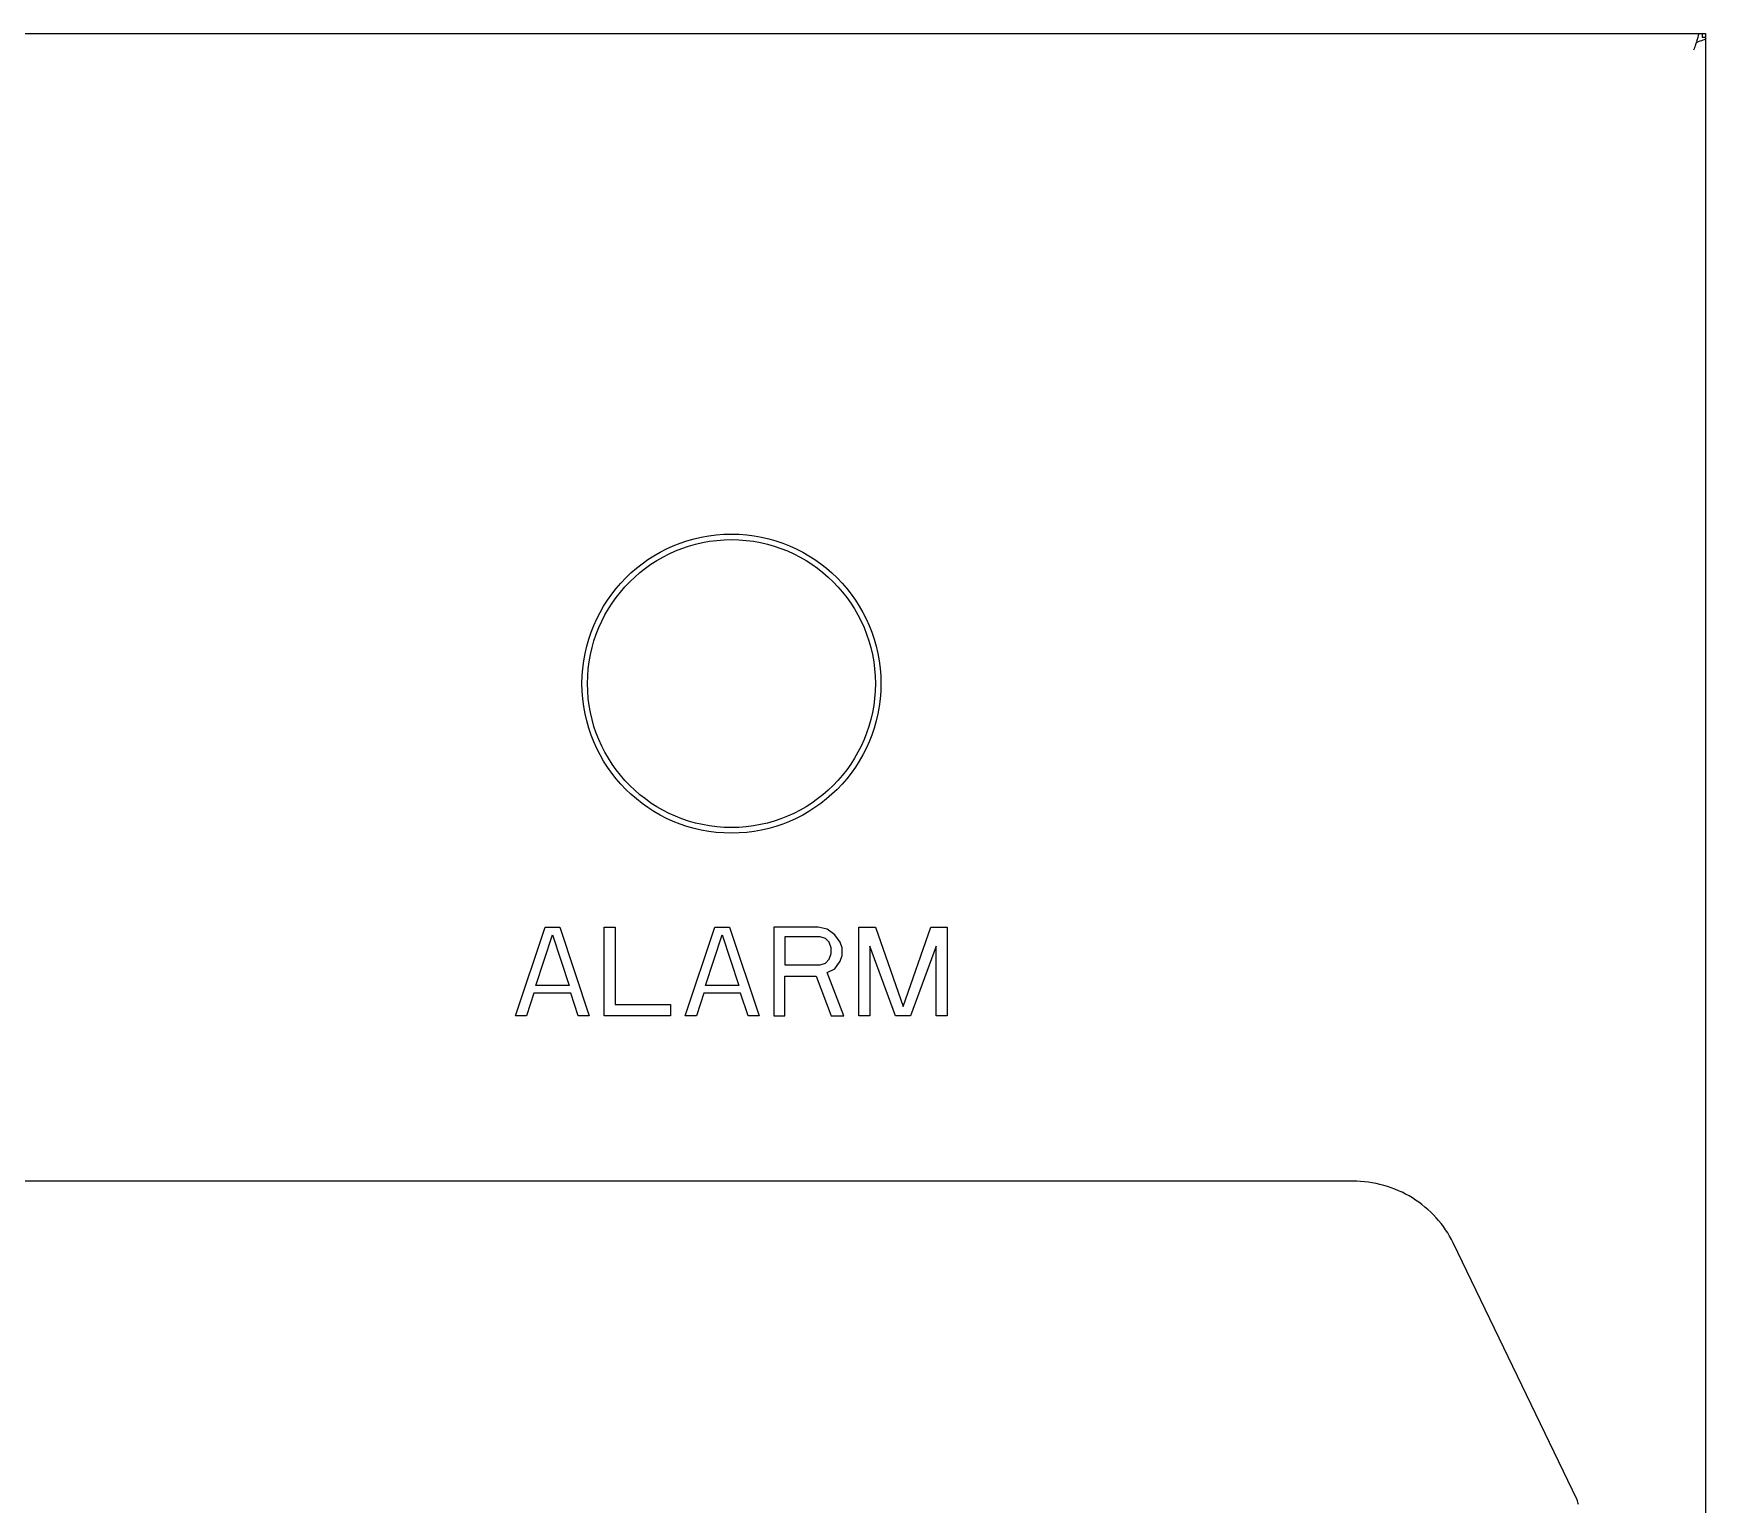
# Model space of a CAD drawing. Header units: millimetres. Extents: x 55614 to 110757, y -66981 to -47484.
# Drawn here: x 89265 to 89416.1, y -56331.9 to -56199 of the extents above; entities that cross this region are included whole.
import ezdxf

# ---------------------------------------------------------------- set-up
doc = ezdxf.new("R2010")
doc.units = ezdxf.units.MM
for name, color, linetype in [('2006-00088_0', 7, 'Continuous'), ('4212-20636_1_0', 7, 'Continuous'), ('4212-20665_4_1_0', 7, 'Continuous'), ('4212-68099_1_0', 7, 'Continuous')]:
    doc.layers.add(name, color=color, linetype=linetype)
doc.layers.add('THICK', color=7, linetype='Continuous', lineweight=0)

# ---------------------------------------------------------------- blocks, each defined once
blk = doc.blocks.new('2-1725')
at = {"layer": '2006-00088_0', "color": 7, "linetype": 'Continuous'}
for radius in [13.5, 13]:
    blk.add_circle((-17528.43, -72122.45), radius, dxfattribs=at)
at = {"layer": '4212-20636_1_0', "color": 7, "linetype": 'Continuous'}
for p, q in [((-17472.29, -72167.38), (-17758.57, -72167.38)), ((-17452.04, -72196.14), (-17463.23, -72172.96))]:
    blk.add_line(p, q, dxfattribs=at)
blk.add_arc((-17508.2, -72209.7), 57.78, 13.1195, 13.5679, dxfattribs=at)
blk.add_open_spline([(-17463.23, -72172.96), (-17464.03, -72171.31), (-17466.66, -72168.41), (-17470.43, -72167.38), (-17472.29, -72167.38)], degree=3, knots=[0, 0, 0, 0, 0.495832, 1, 1, 1, 1], dxfattribs=at)
at = {"layer": '4212-20665_4_1_0', "color": 7, "linetype": 'Continuous'}
for p, q in [((-17441.3, -72064.64), (-17441.22, -72064.56)), ((-17440.73, -72063.75), (-17440.73, -72064.08)), ((-17440.73, -72064.08), (-17440.43, -72064.08)), ((-17547.93, -72152.45), (-17545.27, -72144.45)), ((-17546.1, -72149.72), (-17544.6, -72145.13)), ((-17545.27, -72144.45), (-17543.93, -72144.45)), ((-17544.6, -72145.13), (-17543.1, -72149.72)), ((-17543.93, -72144.45), (-17541.27, -72152.45)), ((-17539.93, -72152.45), (-17539.93, -72144.45)), ((-17539.93, -72144.45), (-17538.93, -72144.45)), ((-17538.93, -72144.45), (-17538.93, -72151.43)), ((-17532.6, -72152.45), (-17529.93, -72144.45)), ((-17530.77, -72149.72), (-17529.27, -72145.13)), ((-17529.93, -72144.45), (-17528.6, -72144.45)), ((-17529.27, -72145.13), (-17527.77, -72149.72)), ((-17528.6, -72144.45), (-17525.93, -72152.45)), ((-17524.6, -72144.45), (-17524.6, -72152.45)), ((-17520.6, -72144.45), (-17524.6, -72144.45)), ((-17519.77, -72144.62), (-17520.6, -72144.45)), ((-17519.1, -72145.13), (-17519.77, -72144.62)), ((-17518.6, -72145.81), (-17519.1, -72145.13)), ((-17516.93, -72152.45), (-17516.93, -72144.45)), ((-17516.93, -72144.45), (-17515.43, -72144.45)), ((-17515.43, -72144.45), (-17512.93, -72151.6)), ((-17512.93, -72151.6), (-17510.43, -72144.45)), ((-17510.43, -72144.45), (-17508.93, -72144.45)), ((-17508.93, -72144.45), (-17508.93, -72152.45)), ((-17523.6, -72145.3), (-17523.6, -72147.85)), ((-17520.43, -72145.3), (-17523.6, -72145.3)), ((-17519.93, -72145.47), (-17520.43, -72145.3)), ((-17519.6, -72145.81), (-17519.93, -72145.47)), ((-17519.43, -72146.32), (-17519.6, -72145.81)), ((-17519.43, -72146.83), (-17519.43, -72146.32)), ((-17518.43, -72146.32), (-17518.6, -72145.81)), ((-17518.43, -72147), (-17518.43, -72146.32)), ((-17515.93, -72146.15), (-17515.93, -72152.45)), ((-17513.6, -72152.45), (-17515.93, -72146.15)), ((-17509.93, -72146.15), (-17512.27, -72152.45)), ((-17509.93, -72152.45), (-17509.93, -72146.15)), ((-17523.6, -72147.85), (-17520.43, -72147.85)), ((-17520.43, -72147.85), (-17519.93, -72147.68)), ((-17519.93, -72147.68), (-17519.6, -72147.34)), ((-17519.77, -72148.53), (-17519.1, -72148.19)), ((-17519.6, -72147.34), (-17519.43, -72146.83)), ((-17519.1, -72148.19), (-17518.6, -72147.51)), ((-17518.6, -72147.51), (-17518.43, -72147)), ((-17543.1, -72149.72), (-17546.1, -72149.72)), ((-17527.77, -72149.72), (-17530.77, -72149.72)), ((-17523.6, -72152.45), (-17523.6, -72148.87)), ((-17523.6, -72148.87), (-17520.77, -72148.87)), ((-17520.77, -72148.87), (-17519.43, -72152.45)), ((-17518.27, -72152.45), (-17519.77, -72148.53)), ((-17546.27, -72150.4), (-17546.93, -72152.45)), ((-17542.93, -72150.4), (-17546.27, -72150.4)), ((-17542.27, -72152.45), (-17542.93, -72150.4)), ((-17530.93, -72150.4), (-17531.6, -72152.45)), ((-17527.6, -72150.4), (-17530.93, -72150.4)), ((-17526.93, -72152.45), (-17527.6, -72150.4)), ((-17546.93, -72152.45), (-17547.93, -72152.45)), ((-17541.27, -72152.45), (-17542.27, -72152.45)), ((-17533.93, -72152.45), (-17539.93, -72152.45)), ((-17538.93, -72151.43), (-17533.93, -72151.43)), ((-17533.93, -72151.43), (-17533.93, -72152.45)), ((-17531.6, -72152.45), (-17532.6, -72152.45)), ((-17525.93, -72152.45), (-17526.93, -72152.45)), ((-17524.6, -72152.45), (-17523.6, -72152.45)), ((-17519.43, -72152.45), (-17518.27, -72152.45)), ((-17515.93, -72152.45), (-17516.93, -72152.45)), ((-17512.27, -72152.45), (-17513.6, -72152.45)), ((-17508.93, -72152.45), (-17509.93, -72152.45))]:
    blk.add_line(p, q, dxfattribs=at)
for centre, radius, start, end in [((-17448.6, -72062.35), 7.66, 341.637, 342.5738), ((-17451.64, -72061.4), 10.84, 342.5901, 343.6327)]:
    blk.add_arc(centre, radius, start, end, dxfattribs=at)
for points in [[(-17441.34, -72064.76), (-17441.39, -72064.92), (-17441.45, -72065.09), (-17441.53, -72065.24)], [(-17441.05, -72063.76), (-17441.11, -72064), (-17441.18, -72064.23), (-17441.24, -72064.46)]]:
    blk.add_open_spline(points, degree=3, dxfattribs=at)
blk.add_open_spline([(-17440.43, -72064.27), (-17440.51, -72064.3), (-17440.78, -72064.38), (-17441.05, -72064.47), (-17441.22, -72064.56)], degree=3, knots=[0, 0, 0, 0, 0.294652, 1, 1, 1, 1], dxfattribs=at)
at = {"layer": '4212-68099_1_0', "color": 7, "linetype": 'Continuous'}
for p, q in [((-17791.83, -72063.75), (-17440.43, -72063.75)), ((-17440.43, -72063.75), (-17440.43, -72591.15))]:
    blk.add_line(p, q, dxfattribs=at)
blk = doc.blocks.new('RY76UI67U656')
at = {"layer": 'THICK', "lineweight": -3}
blk.add_blockref('2-1725', (50060.59, -17829.34), dxfattribs=at)

msp = doc.modelspace()

# ---------------------------------------------------------------- block references
at = {"layer": 'THICK', "lineweight": -3}
msp.add_blockref('RY76UI67U656', (56795.929, 33694.033), dxfattribs=at)

doc.saveas('drawing.dxf')
